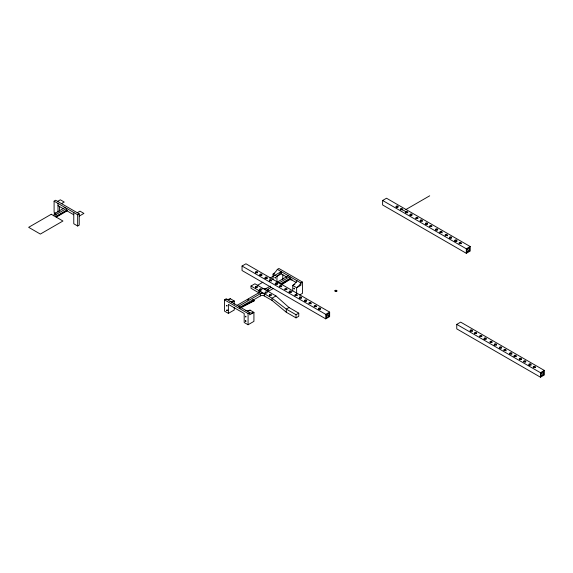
<?xml version="1.0" encoding="UTF-8"?>
<svg xmlns="http://www.w3.org/2000/svg" width="573" height="573" viewBox="0 0 573 573"><rect width="100%" height="100%" fill="white"/><g stroke="black" fill="none" stroke-linecap="round" stroke-linejoin="round"><path stroke-width="0.86" d="M247.271 300.094L248.754 299.142M281.193 284.516L289.566 279.252A3.717 2.149 0 0 1 291.858 279.56L291.858 280.011L296.284 282.561M281.93 284.495L289.566 279.696A3.717 2.149 0 0 1 291.858 280.011M56.047 213.528L54.098 212.404L54.098 201.152L55.653 200.249L79.232 213.865L79.232 225.117L77.67 226.013L73.774 223.764L73.774 212.511M57.658 201.345L60.33 199.798L64.226 202.054L61.555 203.594M53.883 215.785L54.277 213.758L65.107 207.505M55.832 214.66L66.661 208.407L66.661 210.205L55.832 216.458L55.832 214.66L54.277 213.758M56.226 216.687L67.055 210.434L67.055 210.885L56.226 217.138L55.832 216.458M77.341 212.705L80.012 211.165L83.909 213.414L79.232 216.114M54.098 201.152L77.67 214.768L79.232 213.865M242.05 266.037L245.953 263.788L329.64 312.106L329.64 316.604L325.743 318.853L242.05 270.535L242.05 266.037L325.743 314.355L329.64 312.106M382.621 200.478L386.517 198.229L470.211 246.548L470.211 251.046L466.315 253.302L382.621 204.976L382.621 200.478L469.43 250.602L469.43 247.901L467.095 249.248L467.095 251.948L469.43 250.602M234.242 307.551L234.242 310.007L228.398 313.381L224.501 311.132L224.501 299.88L226.056 298.984A10.335 5.966 -60 0 0 230.346 298.755L234.242 301.004L234.242 304.277M273.049 279.832L273.049 274.102A10.335 5.966 -60 0 0 277.339 269.374L278.893 268.479L302.472 282.088L302.472 293.34L299.55 295.023M259.247 293.118A2.758 1.59 0 0 0 258.81 292.789L251.017 288.283L251.017 286.034L254.913 283.785L275.957 295.933L289.014 307.522L298.755 313.152L298.755 316.296L296.026 317.872L286.285 312.249L272.06 300.438L264.268 295.933A2.758 1.59 0 0 0 260.371 295.933L252.965 300.209L252.965 299.758L254.133 300.882L240.073 308.167M228.914 299.579L230.346 298.755M274.481 273.278L273.049 274.102L276.945 276.351L281.236 273.88L286.4 276.859A3.717 2.149 0 0 1 286.564 277.031M257.542 285.304L262.892 282.217M269.768 278.242L281.236 271.623L281.236 273.88M231.385 302.659L234.242 301.004A10.335 5.966 -60 0 1 229.959 301.233M226.836 310.681C227.803 308.919 224.96 311.16 227.875 310.079M237.072 305.337L260.758 291.657M264.654 289.408L270.356 286.12M277.103 282.224L288.348 275.735M406.006 209.482L429.7 195.801M238.626 306.24L262.319 292.559M266.216 290.31L271.165 287.453M278.657 283.126L289.909 276.63L289.909 278.435L280.097 284.093M239.385 307.601L252.965 299.758M273.35 288.441L268.164 291.435A2.758 1.59 0 0 0 267.928 291.593M248.596 310.946L250.029 310.122L253.925 312.371L253.925 321.367L248.08 324.748L244.184 322.499L244.184 313.495L228.398 304.385L228.398 313.381M294.873 284.229L292.731 285.461L292.731 291.191M275.957 295.933L272.06 298.182L251.017 286.034M224.501 299.88L248.08 313.495L249.635 312.593A10.335 5.966 -60 0 0 253.925 312.371L249.635 314.842L249.635 312.593L226.056 298.984M302.472 282.088L300.918 282.99A10.335 5.966 -60 0 1 296.628 287.71L296.628 293.44M289.014 307.522L286.285 309.098L286.285 312.249M272.06 300.438L272.06 298.182L286.285 309.098L296.026 314.72L298.755 313.152M326.524 314.806L328.866 313.46L328.866 316.153L326.524 317.506L326.524 314.806L328.866 316.153M470.211 246.548L466.315 248.797L466.315 253.302M456.76 324.382L460.656 322.126L544.35 370.452L544.35 374.95L540.454 377.199L456.76 328.881L456.76 324.382L540.454 372.701L544.35 370.452M541.234 373.152L543.569 371.798L543.569 374.498L541.234 375.852L541.234 373.152L543.569 374.498M240.073 307.715L254.133 300.438M402.203 209.532L405.906 211.673M335.133 290.447L336.695 291.342M277.339 269.374L300.918 282.99L300.918 285.239L296.628 287.71L292.731 285.461A10.335 5.966 -60 0 0 297.022 280.741M289.909 278.435L291.858 279.56M252.965 300.209L254.133 300.882M66.661 210.205L67.055 210.434M57.995 205.65L63.223 208.672M67.055 210.885L73.774 214.768M540.454 372.701L540.454 377.199M325.743 314.355L325.743 318.853M296.026 314.72L296.026 317.872M289.351 279.266L289.351 279.717M286.4 276.859L286.4 276.408A3.717 2.149 0 0 1 286.887 277.139M282.797 274.61L282.797 279.524M276.945 282.081L276.945 276.351A10.335 5.966 -60 0 0 281.236 271.623M269.675 294.558L269.675 296.055M264.268 295.933L264.268 293.684A2.758 1.59 0 0 0 260.371 293.684L260.371 295.933M260.078 289.014L260.078 290.518M255.744 286.514L255.744 288.011M248.08 313.495L248.08 324.748M77.67 214.768L77.67 226.013M59.549 206.387L59.549 211.294M57.995 203.401L57.995 212.196M266.603 288.283A2.758 1.59 0 0 1 262.706 288.283M259.791 275.377A1.103 0.637 0 0 1 260.858 274.904A1.103 0.637 0 0 1 261.918 275.377M269.353 281.085A1.103 0.637 0 0 1 270.456 280.448A1.103 0.637 0 0 1 271.559 281.085M265.055 278.743A1.103 0.637 0 0 1 266.116 277.941A1.103 0.637 0 0 1 267.183 278.743M255.422 273.042A1.103 0.637 0 0 1 256.375 272.411A1.103 0.637 0 0 1 257.585 272.877M275.348 284.144A1.103 0.637 0 0 1 276.587 283.843A1.103 0.637 0 0 1 277.404 284.459M279.574 286.794A1.103 0.637 0 0 1 280.634 286.328A1.103 0.637 0 0 1 281.701 286.794M289.129 292.502A1.103 0.637 0 0 1 290.232 291.865A1.103 0.637 0 0 1 291.335 292.502M284.939 289.68A1.103 0.637 0 0 1 286.851 289.68M314.205 306.791A1.103 0.637 0 0 1 315.272 306.326A1.103 0.637 0 0 1 316.339 306.791M309.055 303.604A1.103 0.637 0 0 1 310.294 303.303A1.103 0.637 0 0 1 311.11 303.919M294.973 295.876A1.103 0.637 0 0 1 295.933 295.245A1.103 0.637 0 0 1 297.143 295.711M304.721 301.097A1.103 0.637 0 0 1 306.627 301.097M299.35 298.218A1.103 0.637 0 0 1 300.417 297.745A1.103 0.637 0 0 1 301.477 298.218M318.652 309.141A1.103 0.637 0 0 1 320.565 309.141M250.029 310.122A10.335 5.966 -60 0 1 245.738 310.344M445.142 235.861A1.103 0.637 0 0 1 446.245 235.224A1.103 0.637 0 0 1 447.348 235.861M400.326 209.983A1.103 0.637 0 0 1 401.429 209.346A1.103 0.637 0 0 1 402.525 209.983M420.253 221.085A1.103 0.637 0 0 1 421.492 220.791A1.103 0.637 0 0 1 422.308 221.407M449.626 238.046A1.103 0.637 0 0 1 451.538 238.046M409.96 215.362A1.103 0.637 0 0 1 410.877 214.896A1.103 0.637 0 0 1 411.98 215.204M415.912 218.585A1.103 0.637 0 0 1 417.824 218.585M405.62 212.855A1.103 0.637 0 0 1 406.687 212.39A1.103 0.637 0 0 1 407.754 212.855M429.85 226.629A1.103 0.637 0 0 1 431.755 226.629M396.136 207.161A1.103 0.637 0 0 1 398.042 207.161M425.402 224.279A1.103 0.637 0 0 1 426.47 223.807A1.103 0.637 0 0 1 427.53 224.279M454.776 241.57A1.103 0.637 0 0 1 455.843 240.767A1.103 0.637 0 0 1 456.903 241.57M435.695 230.002A1.103 0.637 0 0 1 437.6 230.002M439.921 232.989A1.103 0.637 0 0 1 440.981 232.187A1.103 0.637 0 0 1 442.048 232.989M459.109 243.74A1.103 0.637 0 0 1 460.176 243.267A1.103 0.637 0 0 1 461.244 243.74M470.161 331.215A1.103 0.637 0 0 1 471.515 330.764A1.103 0.637 0 0 1 472.295 331.545M484.056 339.424A1.103 0.637 0 0 1 485.016 338.793A1.103 0.637 0 0 1 486.226 339.259M479.873 336.602A1.103 0.637 0 0 1 481.778 336.602M474.501 333.722A1.103 0.637 0 0 1 475.561 333.25A1.103 0.637 0 0 1 476.629 333.722M514.017 356.721A1.103 0.637 0 0 1 515.12 356.091A1.103 0.637 0 0 1 516.223 356.721M509.719 354.386A1.103 0.637 0 0 1 510.787 353.584A1.103 0.637 0 0 1 511.847 354.386M519.317 359.593A1.103 0.637 0 0 1 520.384 359.128A1.103 0.637 0 0 1 521.444 359.593M533.248 367.644A1.103 0.637 0 0 1 534.315 367.171A1.103 0.637 0 0 1 535.383 367.644M494.241 345.304A1.103 0.637 0 0 1 495.344 344.667A1.103 0.637 0 0 1 496.447 345.304M503.982 350.526A1.103 0.637 0 0 1 505.357 350.261A1.103 0.637 0 0 1 506.002 351.013M490.23 342.353A1.103 0.637 0 0 1 491.963 342.482M523.937 361.814A1.103 0.637 0 0 0 525.785 361.527A1.103 0.637 0 0 0 524.431 360.746A1.103 0.637 0 0 0 523.937 361.814A1.103 0.637 0 0 1 525.785 362.1M499.649 348.026A1.103 0.637 0 0 1 501.561 348.026M528.879 365.302A1.103 0.637 0 0 1 529.982 364.664A1.103 0.637 0 0 1 531.078 365.302M226.464 305.402C226.736 307.3 227.825 305.001 226.464 305.402M245.366 316.31C245.667 318.23 246.698 315.888 245.366 316.31M245.366 320.808C245.667 322.735 246.698 320.386 245.366 320.808M275.011 277.368C275.312 279.287 276.344 276.945 275.011 277.368M293.913 288.283C294.214 290.203 295.245 287.861 293.913 288.283M51.255 214.266L28.65 227.316L40.339 234.071L62.944 221.02L51.255 214.266M268.164 291.435L268.164 289.186A2.758 1.59 0 0 0 268.164 291.435M258.81 292.789L258.81 290.532A2.758 1.59 0 0 1 258.81 292.789M255.973 287.517A1.103 0.637 0 0 0 257.621 286.966A1.103 0.637 0 0 0 255.973 286.414A1.103 0.637 0 0 0 255.973 287.517M260.078 289.917A1.103 0.637 0 0 0 261.918 289.63A1.103 0.637 0 0 0 260.572 288.849A1.103 0.637 0 0 0 260.078 289.917M265.564 293.054A1.103 0.637 0 0 0 267.219 292.502A1.103 0.637 0 0 0 265.564 291.951A1.103 0.637 0 0 0 265.564 293.054M269.675 295.46A1.103 0.637 0 0 0 271.516 295.174A1.103 0.637 0 0 0 270.17 294.393A1.103 0.637 0 0 0 269.675 295.46M255.973 272.691A1.103 0.637 0 0 0 257.621 272.139A1.103 0.637 0 0 0 255.973 271.588A1.103 0.637 0 0 0 255.973 272.691M289.68 292.151A1.103 0.637 0 0 0 291.335 291.6A1.103 0.637 0 0 0 289.68 291.048A1.103 0.637 0 0 0 289.68 292.151M309.463 303.575A1.103 0.637 0 0 0 311.11 303.024A1.103 0.637 0 0 0 309.463 302.472A1.103 0.637 0 0 0 309.463 303.575M319.054 309.112A1.103 0.637 0 0 0 320.708 308.561A1.103 0.637 0 0 0 319.054 308.009A1.103 0.637 0 0 0 319.054 309.112M260.307 275.19A1.103 0.637 0 0 0 261.961 274.646A1.103 0.637 0 0 0 260.307 274.095A1.103 0.637 0 0 0 260.307 275.19M265.564 278.234A1.103 0.637 0 0 0 267.219 277.683A1.103 0.637 0 0 0 265.564 277.131A1.103 0.637 0 0 0 265.564 278.234M269.904 280.734A1.103 0.637 0 0 0 271.559 280.183A1.103 0.637 0 0 0 269.904 279.631A1.103 0.637 0 0 0 269.904 280.734M299.865 298.032A1.103 0.637 0 0 0 301.52 297.48A1.103 0.637 0 0 0 299.865 296.929A1.103 0.637 0 0 0 299.865 298.032M295.525 295.532A1.103 0.637 0 0 0 297.179 294.98A1.103 0.637 0 0 0 295.525 294.429A1.103 0.637 0 0 0 295.525 295.532M305.123 301.069A1.103 0.637 0 0 0 306.777 300.517A1.103 0.637 0 0 0 305.123 299.966A1.103 0.637 0 0 0 305.123 301.069M314.72 306.612A1.103 0.637 0 0 0 316.375 306.061A1.103 0.637 0 0 0 314.72 305.509A1.103 0.637 0 0 0 314.72 306.612M275.749 284.108A1.103 0.637 0 0 0 277.404 283.556A1.103 0.637 0 0 0 275.749 283.005A1.103 0.637 0 0 0 275.749 284.108M280.082 286.615A1.103 0.637 0 0 0 281.737 286.063A1.103 0.637 0 0 0 280.082 285.512A1.103 0.637 0 0 0 280.082 286.615M285.347 289.651A1.103 0.637 0 0 0 287.001 289.1A1.103 0.637 0 0 0 285.347 288.548A1.103 0.637 0 0 0 285.347 289.651M335.363 291.449A1.103 0.637 0 0 0 337.017 290.898A1.103 0.637 0 0 0 335.363 290.346A1.103 0.637 0 0 0 335.363 291.449M445.694 235.51A1.103 0.637 0 0 0 447.348 234.959A1.103 0.637 0 0 0 445.694 234.407A1.103 0.637 0 0 0 445.694 235.51M425.918 224.093A1.103 0.637 0 0 0 427.565 223.542A1.103 0.637 0 0 0 425.918 222.99A1.103 0.637 0 0 0 425.918 224.093M450.027 238.017A1.103 0.637 0 0 0 451.682 237.466A1.103 0.637 0 0 0 450.027 236.914A1.103 0.637 0 0 0 450.027 238.017M400.649 209.532A1.103 0.637 0 0 0 402.49 209.252A1.103 0.637 0 0 0 401.143 208.472A1.103 0.637 0 0 0 400.649 209.532M420.654 221.056A1.103 0.637 0 0 0 422.308 220.505A1.103 0.637 0 0 0 420.654 219.953A1.103 0.637 0 0 0 420.654 221.056M410.469 215.176A1.103 0.637 0 0 0 412.123 214.624A1.103 0.637 0 0 0 410.469 214.073A1.103 0.637 0 0 0 410.469 215.176M396.537 207.132A1.103 0.637 0 0 0 398.192 206.581A1.103 0.637 0 0 0 396.537 206.029A1.103 0.637 0 0 0 396.537 207.132M416.32 218.549A1.103 0.637 0 0 0 417.975 217.998A1.103 0.637 0 0 0 416.32 217.446A1.103 0.637 0 0 0 416.32 218.549M436.096 229.974A1.103 0.637 0 0 0 437.751 229.422A1.103 0.637 0 0 0 436.096 228.871A1.103 0.637 0 0 0 436.096 229.974M406.135 212.676A1.103 0.637 0 0 0 407.79 212.125A1.103 0.637 0 0 0 406.135 211.573A1.103 0.637 0 0 0 406.135 212.676M430.251 226.593A1.103 0.637 0 0 0 431.906 226.041A1.103 0.637 0 0 0 430.251 225.497A1.103 0.637 0 0 0 430.251 226.593M459.625 243.554A1.103 0.637 0 0 0 461.279 243.002A1.103 0.637 0 0 0 459.625 242.451A1.103 0.637 0 0 0 459.625 243.554M440.429 232.473A1.103 0.637 0 0 0 442.084 231.922A1.103 0.637 0 0 0 440.429 231.37A1.103 0.637 0 0 0 440.429 232.473M455.062 240.954A1.103 0.637 0 0 0 456.903 240.667A1.103 0.637 0 0 0 455.556 239.886A1.103 0.637 0 0 0 455.062 240.954M470.677 331.036A1.103 0.637 0 0 0 472.331 330.485A1.103 0.637 0 0 0 470.677 329.933A1.103 0.637 0 0 0 470.677 331.036M475.01 333.536A1.103 0.637 0 0 0 476.664 332.985A1.103 0.637 0 0 0 475.01 332.433A1.103 0.637 0 0 0 475.01 333.536M480.274 336.573A1.103 0.637 0 0 0 481.929 336.022A1.103 0.637 0 0 0 480.274 335.47A1.103 0.637 0 0 0 480.274 336.573M484.378 338.98A1.103 0.637 0 0 0 486.226 338.693A1.103 0.637 0 0 0 484.873 337.912A1.103 0.637 0 0 0 484.378 338.98M514.568 356.377A1.103 0.637 0 0 0 516.223 355.826A1.103 0.637 0 0 0 514.568 355.274A1.103 0.637 0 0 0 514.568 356.377M533.764 367.458A1.103 0.637 0 0 0 535.418 366.906A1.103 0.637 0 0 0 533.764 366.355A1.103 0.637 0 0 0 533.764 367.458M510.235 353.87A1.103 0.637 0 0 0 511.89 353.319A1.103 0.637 0 0 0 510.235 352.767A1.103 0.637 0 0 0 510.235 353.87M519.833 359.414A1.103 0.637 0 0 0 521.487 358.863A1.103 0.637 0 0 0 519.833 358.311A1.103 0.637 0 0 0 519.833 359.414M504.39 350.497A1.103 0.637 0 0 0 506.038 349.945A1.103 0.637 0 0 0 504.39 349.394A1.103 0.637 0 0 0 504.39 350.497M494.793 344.953A1.103 0.637 0 0 0 496.447 344.402A1.103 0.637 0 0 0 494.793 343.85A1.103 0.637 0 0 0 494.793 344.953M500.05 347.99A1.103 0.637 0 0 0 501.704 347.446A1.103 0.637 0 0 0 500.05 346.894A1.103 0.637 0 0 0 500.05 347.99M490.452 342.453A1.103 0.637 0 0 0 492.107 341.902A1.103 0.637 0 0 0 490.452 341.35A1.103 0.637 0 0 0 490.452 342.453M529.431 364.951A1.103 0.637 0 0 0 531.078 364.399A1.103 0.637 0 0 0 529.431 363.848A1.103 0.637 0 0 0 529.431 364.951"/></g></svg>
